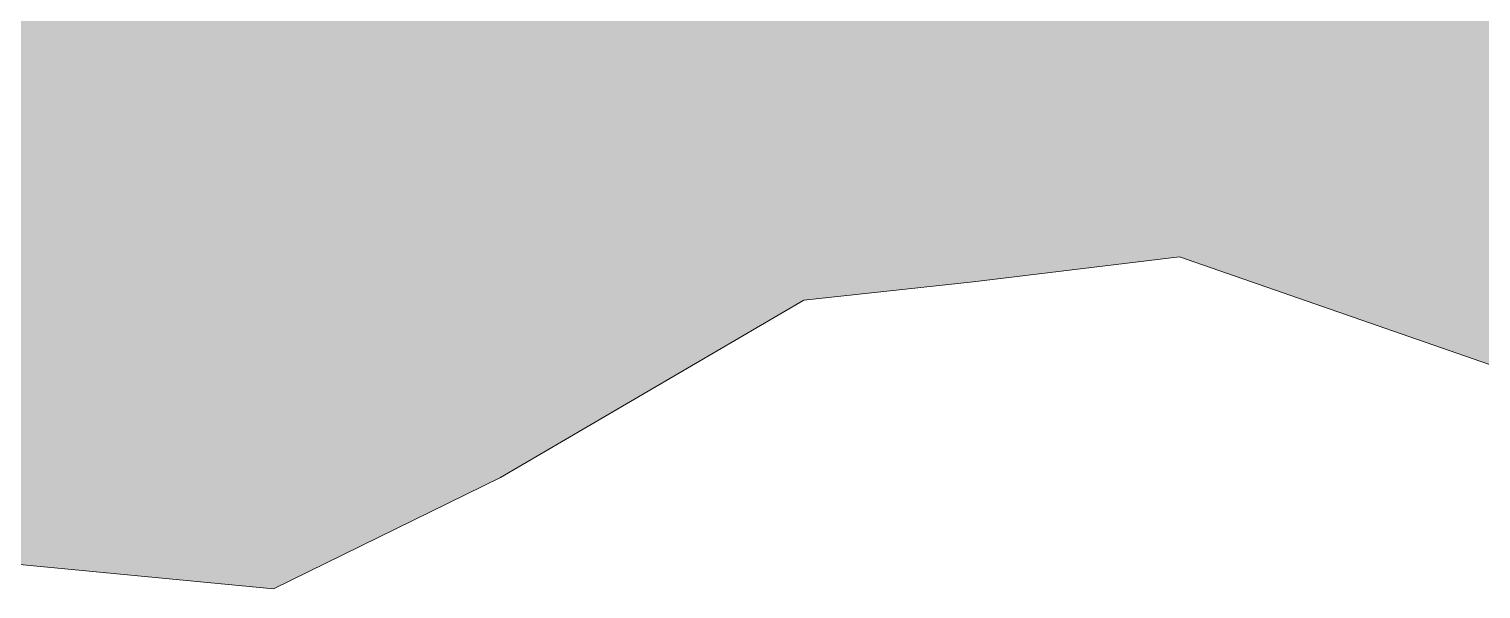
# Model space of a CAD drawing. Header units: metres. Extents: x -197 to 1099, y -24 to 14.
# Drawn here: x 822.637 to 827.512, y -2.033 to -0.152 of the extents above; entities that cross this region are included whole.
import ezdxf

# ---------------------------------------------------------------- set-up
doc = ezdxf.new("R2010")
doc.units = ezdxf.units.M
doc.header["$LTSCALE"] = 0.001
doc.layers.add('Jach-Anotaciones-CalidaddeLínea  0.13', color=7, linetype='Continuous', lineweight=13, true_color=0x000000)
doc.layers.add('Jach-Anotaciones-Hatch-Lum80%', color=250, linetype='Continuous', lineweight=13, true_color=0x333333)

msp = doc.modelspace()

# ---------------------------------------------------------------- hatches: boundary and pattern name
at = {"layer": 'Jach-Anotaciones-Hatch-Lum80%', "ltscale": 100}
h = msp.add_hatch(dxfattribs=at)
h.set_pattern_fill('EARTH', color=256, scale=0.03, angle=45, double=1)
h.set_pattern_definition([(45, (808.22887, -1e-14), (0, 0.2694077), [0.1905, -0.1905]), (45, (808.17835, 0.05051), (0, 0.2694077), [0.1905, -0.1905]), (45, (808.12784, 0.10103), (0, 0.2694077), [0.1905, -0.1905]), (135, (808.12784, 0.1347), (-0.2694077, 0), [0.1905, -0.1905]), (135, (808.17835, 0.18522), (-0.2694077, 0), [0.1905, -0.1905]), (135, (808.22887, 0.23573), (-0.2694077, 0), [0.1905, -0.1905])])
h.paths.add_polyline_path([(827.5869, 0.075), (827.5869, -0.1), (815.1869, -0.1), (815.1869, -0.675), (811.7869, -0.675), (811.7869, -0.1), (811.35878, -0.1), (810.79035, -0.1), (809.9269, -0.28871), (809.80448, -0.6083), (809.5065, -0.67063), (809.63124, -1.19698), (809.88071, -1.37705), (809.94308, -1.48786), (810.15791, -1.50864), (810.52519, -1.55019), (811.16967, -1.661), (811.59932, -1.72333), (812.11905, -1.65408), (813.85845, -1.38397), (814.6138, -1.38397), (816.06214, -0.95458), (816.37398, -1.02384), (817.02907, -1.61162), (818.19329, -1.20993), (818.87241, -1.18223), (820.50786, -0.7944), (821.15926, -0.91213), (821.36716, -1.35537), (822.30004, -1.92198), (823.45733, -2.03279), (824.21961, -1.65881), (825.2383, -1.0632), (825.80654, -1.00087), (826.49953, -0.91776), (828.01717, -1.44411), (828.83489, -1.11861), (829.59354, -0.70302), (830.37662, -0.71687), (832.04671, -1.55487), (833.03075, -1.65876), (833.95242, -1.81112), (834.90181, -1.59643), (835.44234, -1.00082), (835.83041, -0.73072), (836.32637, -0.24479), (836.58992, 0.35), (833.21922, 0.35), (833.21922, 0.075), (832.1869, 0.075), (832.1869, 0.25), (832.0769, 0.25), (832.0769, 0.075)])

# ---------------------------------------------------------------- linework, layer by layer
at = {"layer": 'Jach-Anotaciones-CalidaddeLínea  0.13'}
msp.add_lwpolyline([(818.87241, -1.18223), (820.50786, -0.7944), (821.15926, -0.91213), (821.36716, -1.35537), (822.30004, -1.92198), (823.45733, -2.03279), (824.21961, -1.65881), (825.2383, -1.0632), (825.80654, -1.00087), (826.49953, -0.91776), (828.01717, -1.44411)], dxfattribs=at)

doc.saveas('drawing.dxf')
